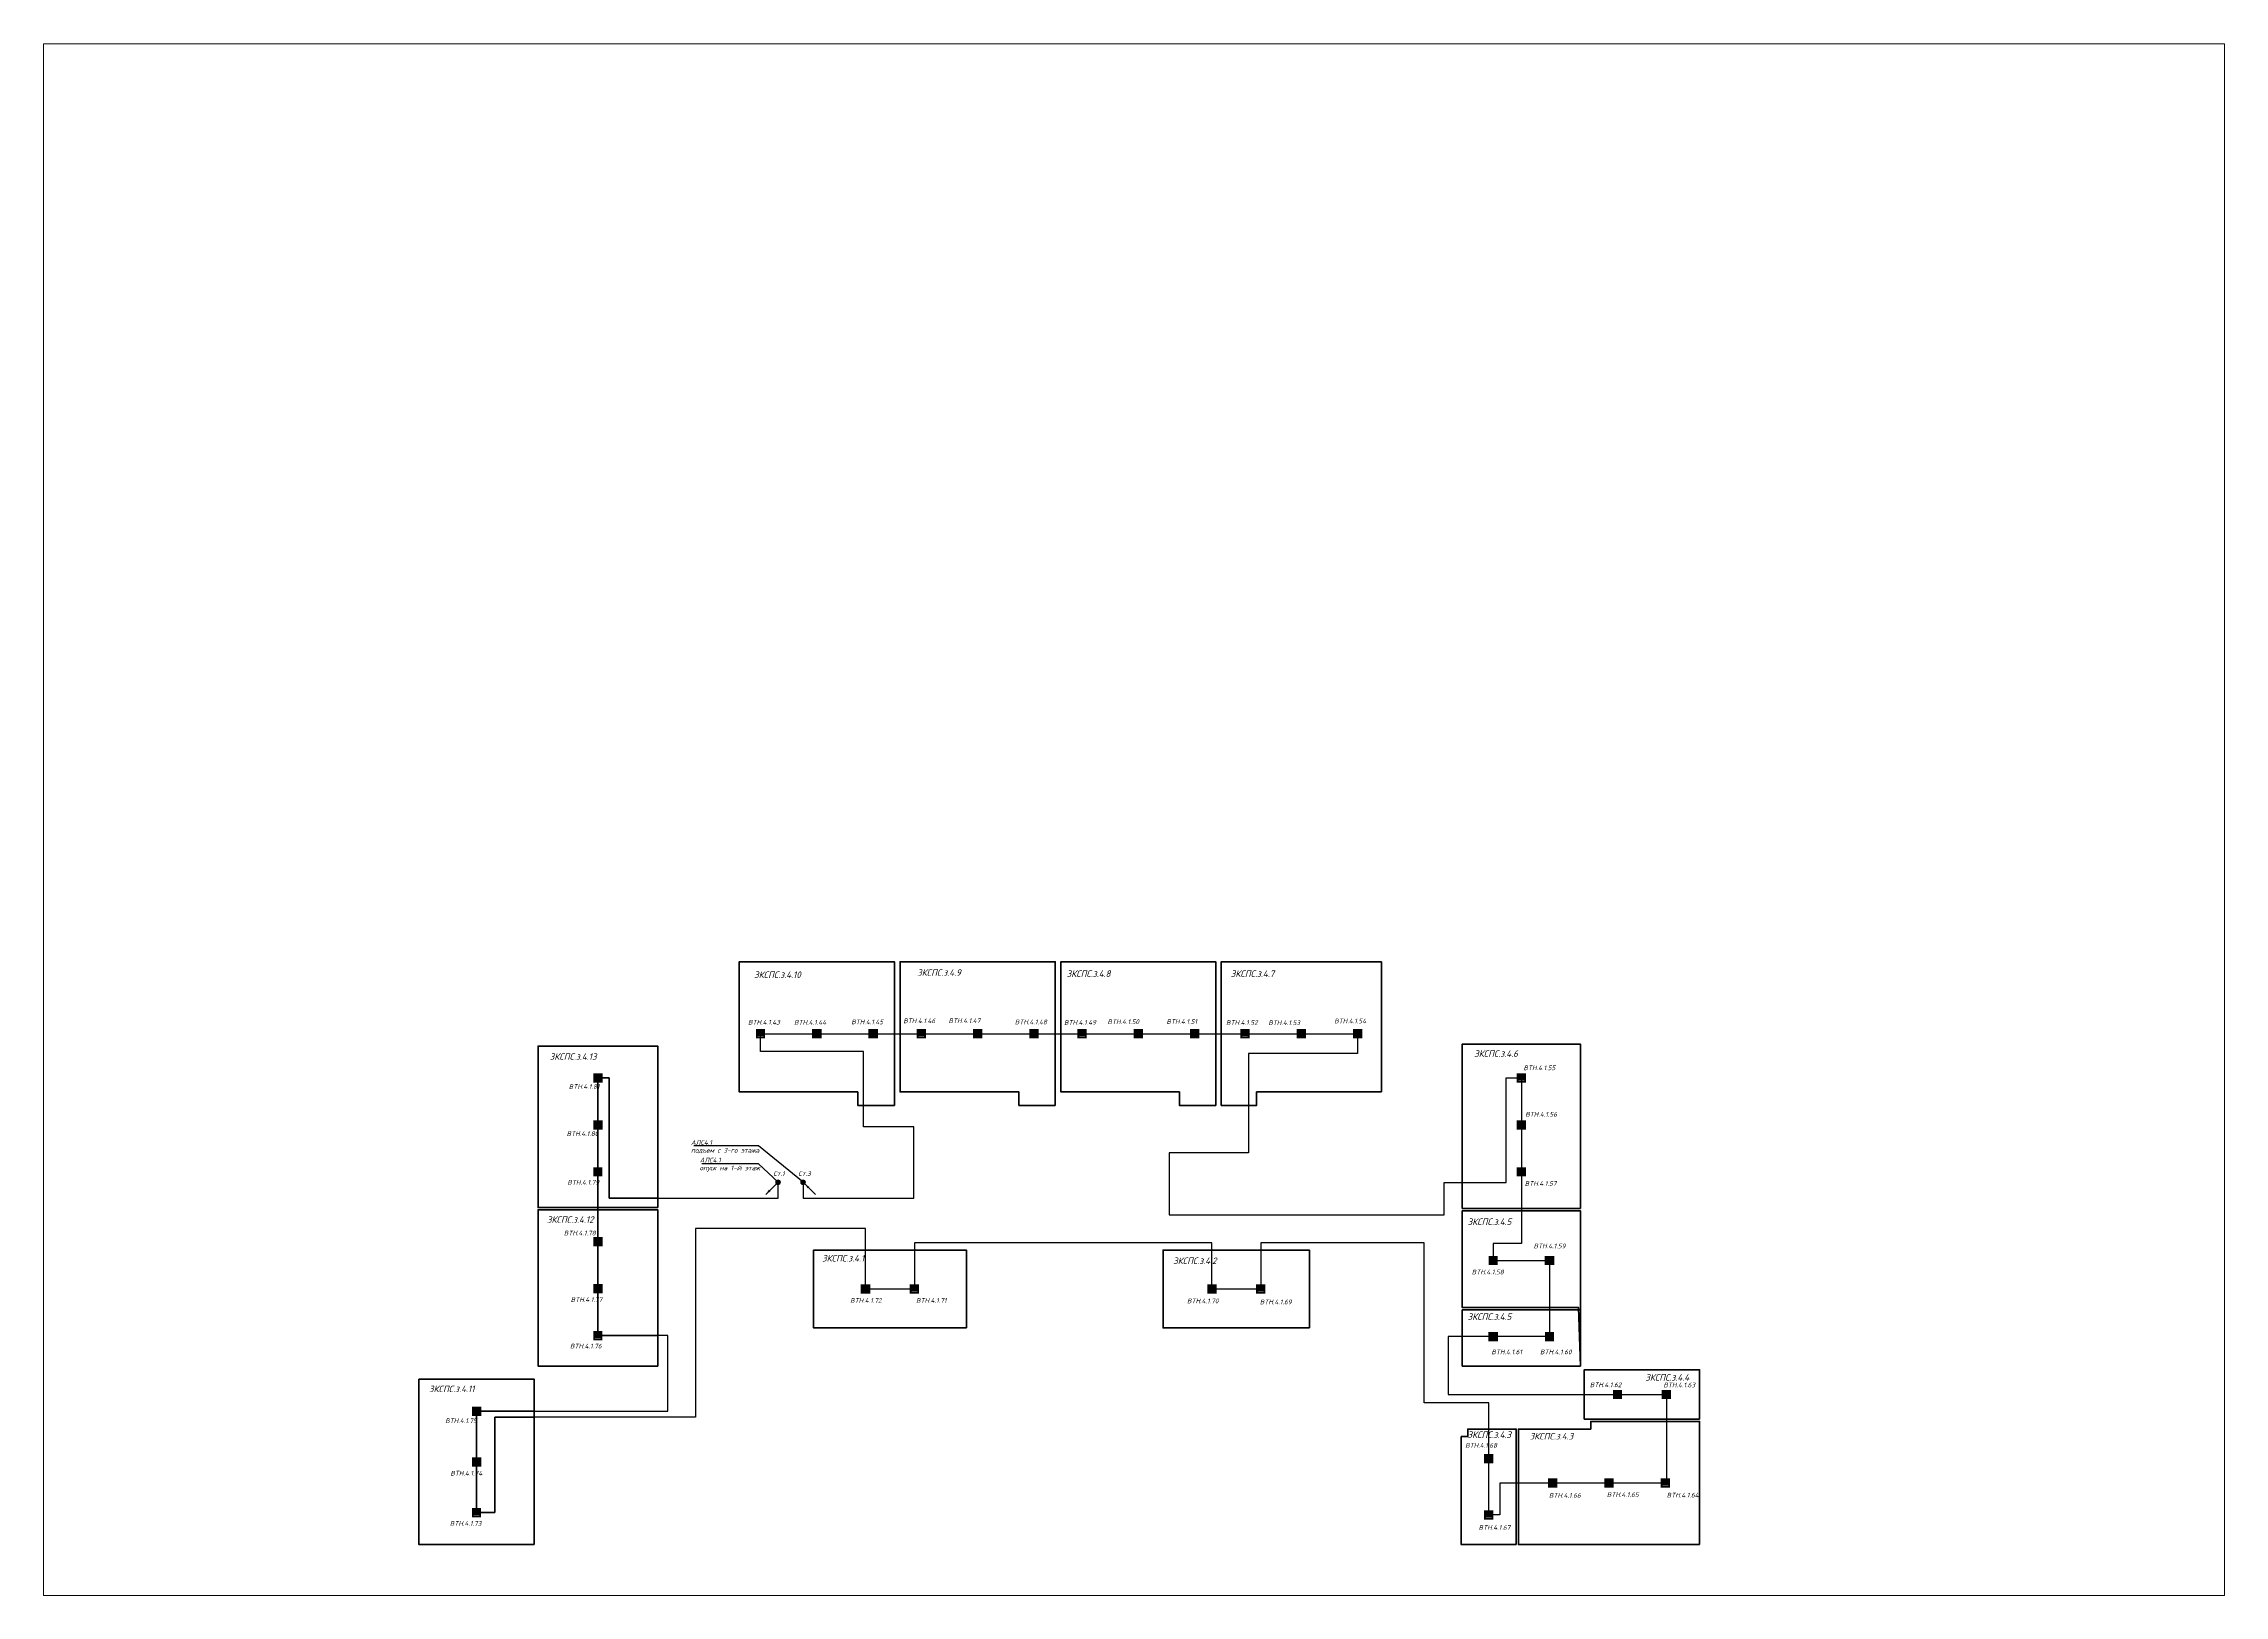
# Paper-space layout 'ПР4 зап.' of a CAD drawing. Header units: millimetres. Extents: x 22 to 1183, y 8 to 835.
# The model-space entities are those that its viewports show. They can reach past a viewport. Long polylines and large blocks are cut down to what shows.
import ezdxf
from ezdxf import colors
from ezdxf.entities.mleader import LeaderData, LeaderLine
from ezdxf.math import Vec2, Vec3

# ---------------------------------------------------------------- set-up
doc = ezdxf.new("R2010")
doc.units = ezdxf.units.MM
doc.header["$LTSCALE"] = 0.5
doc.linetypes.add('CONTI', pattern=[0])
doc.layers.get('0').update_dxf_attribs({"lineweight": 18})
doc.layers.get('Defpoints').update_dxf_attribs({"color": 4, "lineweight": 140})
for name, color, linetype, lineweight in [('! ЗКПС НОМЕР 1', 4, 'Continuous', 50), ('13_АПС_кабели', 1, 'Continuous', 30), ('13_АПС_оборудование', 1, 'Continuous', 30), ('13_АПС_текст', 1, 'Continuous', 30), ('13_СС_СОТС_выноски', 7, 'Continuous', 25), ('BSN__основная - 06', 1, 'Continuous', 60), ('АР_Штриховка_Стималит', 5, 'Continuous', 0)]:
    doc.layers.add(name, color=color, linetype=linetype, lineweight=lineweight)
doc.layers.add('! ЗКПС НОМЕР 2', color=7, linetype='Continuous', lineweight=0, true_color=0xf3aae6, transparency=0.5)
doc.styles.add('ISOCPEUR', font='isocpeui.ttf', dxfattribs={"height": 250})
doc.linetypes.add('Рабочее в трубе  _о_о_', pattern='A,5,2,[133,ltypeshp.shx,S=0.4,R=0,X=0,Y=0.75],3', length=10)

# ---------------------------------------------------------------- blocks, each defined once
blk = doc.blocks.new('101')
at = {"layer": '! ЗКПС НОМЕР 2', "true_color": 0xffffff, "transparency": 33554687}
h = blk.add_hatch(color=7, dxfattribs=at)
h.dxf.hatch_style = 1
h.paths.add_polyline_path([(-12942, -22141.9), (-12947, -22141.9), (-12947, -22146.8), (-12942, -22146.8)])
at = {"layer": 'BSN__основная - 06', "color": 1, "lineweight": 30, "ltscale": 100, "const_width": 0.03, "elevation": 0}
blk.add_lwpolyline([(-12947, -22141.9), (-12942, -22141.9), (-12942, -22146.8), (-12947, -22146.8)], close=True, dxfattribs=at)
at = {"layer": 'BSN__основная - 06', "color": 1, "lineweight": 30, "ltscale": 100, "const_width": 0.07, "elevation": 0}
blk.add_lwpolyline([(-12943.9, -22142.7), (-12945, -22143.9), (-12943.9, -22144.8), (-12945, -22145.9)], dxfattribs=at)
blk = doc.blocks.new('748')
at = {"layer": 'АР_Штриховка_Стималит', "true_color": 0xffffff}
h = blk.add_hatch(color=7, dxfattribs=at)
h.dxf.hatch_style = 1
h.paths.add_polyline_path([(1611.5, -5339.8), (1606.6, -5339.8), (1606.6, -5344.7), (1611.5, -5344.7)])
h.paths.add_polyline_path([(1610.6, -5340.7), (1610.6, -5343.8), (1607.6, -5343.8), (1607.6, -5340.7)], flags=16)
h = blk.add_hatch(color=7, dxfattribs=at)
h.dxf.hatch_style = 1
h.paths.add_polyline_path([(1607.6, -5340.7), (1607.6, -5343.7), (1610.6, -5343.7), (1610.6, -5340.7)])
at = {"color": 1, "lineweight": 5, "ltscale": 100, "elevation": 0}
for points, const_width in [([(1606.6, -5344.7), (1611.6, -5344.7), (1611.6, -5339.8), (1606.6, -5339.8)], 0.03), ([(1607.6, -5343.7), (1610.6, -5343.7), (1610.6, -5340.7), (1607.6, -5340.7)], 0.01)]:
    blk.add_lwpolyline(points, close=True, dxfattribs=dict(at, const_width=const_width))
at = {"color": 1, "lineweight": 5, "ltscale": 100, "const_width": 0.03, "elevation": 0}
blk.add_lwpolyline([(1609.6, -5341.1), (1608.5, -5341.7), (1609.7, -5342.7), (1608.5, -5343.3)], dxfattribs=at)
blk = doc.blocks.new('*U54')
at = {"transparency": 33554687}
h = blk.add_hatch(color=0, dxfattribs=at)
h.dxf.hatch_style = 1
h.paths.add_polyline_path([(125, 0, 1), (-125, 0, 1)])
h = blk.add_hatch(color=0, dxfattribs=at)
h.dxf.hatch_style = 1
h.paths.add_polyline_path([(491, -407), (407, -491), (654, -654)])
at = {"color": 0, "lineweight": 15, "transparency": 33554687}
blk.add_lwpolyline([(654, -654), (88, -88)], dxfattribs=at)
at = {"color": 0, "transparency": 33554687}
blk.add_circle((0, 0), 125, dxfattribs=at)
blk = doc.blocks.new('_None')
blk = doc.blocks.new('*U73')
at = {"transparency": 33554687}
h = blk.add_hatch(color=0, dxfattribs=at)
h.dxf.hatch_style = 1
h.paths.add_polyline_path([(125, 0, 1), (-125, 0, 1)])
h = blk.add_hatch(color=0, dxfattribs=at)
h.dxf.hatch_style = 1
h.paths.add_polyline_path([(-336, -251), (-251, -336), (-88, -88)])
at = {"color": 0, "lineweight": 15, "transparency": 33554687}
blk.add_lwpolyline([(-88, -88), (-654, -654)], dxfattribs=at)
at = {"color": 0, "transparency": 33554687}
blk.add_circle((0, 0), 125, dxfattribs=at)

msp = doc.modelspace()

# ---------------------------------------------------------------- linework, layer by layer
at = {"layer": '! ЗКПС НОМЕР 1', "color": 40, "transparency": 33554559}
for points in [[(220440.61454, 303822.08997), (218485.16186, 303822.08997), (218485.16186, 304540.22772), (212175.61454, 304540.22772), (212175.61454, 311472.44381), (220440.61454, 311472.44381)], [(263325.61454, 280427.44381), (253675.61454, 280427.44381), (253675.61454, 286577.44445), (255935.61454, 286577.44381), (255935.61454, 286577.44381), (257525.61471, 286577.44381), (257525.61694, 286990.41036), (263325.61454, 286990.41036)]]:
    msp.add_lwpolyline(points, close=True, dxfattribs=at)
at = {"layer": '! ЗКПС НОМЕР 1', "color": 160, "transparency": 33554559}
msp.add_lwpolyline([(229005.61454, 303822.08997), (227071.91926, 303822.06497), (227071.91926, 304540.20273), (220740.61454, 304540.20273), (220740.61454, 311472.4332), (229005.61454, 311472.44381)], close=True, dxfattribs=at)
at = {"layer": '! ЗКПС НОМЕР 1', "color": 11, "true_color": 0xf27172, "transparency": 33554559}
msp.add_lwpolyline([(237550.61454, 303822.08997), (235616.91926, 303822.06497), (235616.91926, 304540.22772), (229305.54112, 304540.22772), (229305.61454, 311472.44381), (237550.61454, 311472.44381)], close=True, dxfattribs=at)
at = {"layer": '! ЗКПС НОМЕР 1', "color": 200, "transparency": 33554559}
for points in [[(246375.61454, 304540.22363), (239728.49211, 304540.22363), (239728.49211, 303822.06273), (237850.61454, 303822.08997), (237850.61454, 311472.44381), (246375.61454, 311472.44381)], [(207835.61454, 289937.44381), (207835.61454, 289937.44381), (207835.61454, 289937.44381), (201460.61454, 289937.44381), (201460.61454, 298262.44381), (207835.61454, 298262.44381), (207835.61454, 289937.44381)], [(250685.61454, 292931.88389), (256975.61454, 292931.88389), (256975.61454, 289937.44381), (250685.61454, 289937.44381)]]:
    msp.add_lwpolyline(points, close=True, dxfattribs=at)
at = {"layer": '! ЗКПС НОМЕР 1', "color": 30, "true_color": 0xf26722, "transparency": 33554559}
msp.add_lwpolyline([(207835.61454, 298382.44381), (201460.61454, 298382.44381), (201460.60115, 306987.83403), (207835.60115, 306987.83403), (207835.61454, 303407.44738), (207834.39833, 303407.44738), (207836.83076, 302166.92964), (207835.61454, 302167.94449)], close=True, dxfattribs=at)
at = {"layer": '! ЗКПС НОМЕР 1', "color": 84, "transparency": 33554559}
for points in [[(256975.61454, 298332.44381), (250685.61454, 298332.44381), (250685.61454, 303435.48148), (250685.61454, 303435.48148), (250685.61454, 303435.48148), (250685.61454, 303435.48148), (250685.61454, 307087.83403), (256975.61454, 307087.83403)], [(201260.6308, 280427.42341), (195110.61454, 280427.44381), (195110.61454, 289235.18851), (195110.61454, 289235.18851), (195110.61454, 289235.18851), (201260.61454, 289235.18851), (201260.61729, 286577.44381), (201260.6308, 286577.42352)], [(253555.64705, 280427.4593), (250625.61454, 280427.44381), (250625.61454, 286177.44381), (250975.61256, 286177.44381), (250975.61471, 286576.05194), (253555.61454, 286577.44381)]]:
    msp.add_lwpolyline(points, close=True, dxfattribs=at)
at = {"layer": '! ЗКПС НОМЕР 1', "color": 171, "transparency": 33554559}
msp.add_lwpolyline([(256975.61454, 289937.44381), (256875.61454, 293051.88389), (250685.61454, 293051.88389), (250685.61454, 298212.44381), (256975.61454, 298212.44381)], close=True, dxfattribs=at)
at = {"layer": '! ЗКПС НОМЕР 1', "color": 242, "true_color": 0xcd2027, "transparency": 33554559}
for points in [[(224270.63512, 291967.44381), (216130.61454, 291967.44381), (216130.61454, 296117.4429), (224270.6049, 296117.44473)], [(263325.61454, 287110.41036), (257175.95003, 287110.41036), (257175.61454, 289737.44381), (263325.61454, 289737.44381)]]:
    msp.add_lwpolyline(points, close=True, dxfattribs=at)
at = {"layer": '! ЗКПС НОМЕР 1', "color": 25, "transparency": 33554559}
msp.add_lwpolyline([(242545.61454, 291967.44632), (234750.15641, 291967.44131), (234749.01022, 296117.44381), (242545.61454, 296117.44381)], close=True, dxfattribs=at)
at = {"layer": '13_АПС_кабели', "transparency": 33554687}
msp.add_lwpolyline([(215573.44227, 299733.64645), (215573.44227, 298879.94713), (221474.63988, 298879.94713), (221474.63988, 302687.25049), (218784.70327, 302687.25049), (218784.70327, 306700.13442), (213309.49225, 306700.13442), (213309.49225, 307644.89574), (216309.49225, 307644.89574), (219309.49225, 307644.89574), (221871.99225, 307644.89574), (227871.99225, 307644.89574), (230429.49225, 307644.89574), (233429.49225, 307644.89574), (236429.49225, 307644.89574), (239109.49225, 307644.89574), (242109.49225, 307644.89574), (245109.49225, 307644.89574), (245109.49225, 306588.08167), (239295.00545, 306588.08167), (239295.00545, 301296.71753), (235067.91056, 301296.71753), (235067.91056, 297998.97427), (249723.91833, 297998.97427), (249723.91833, 299709.27714), (253019.40464, 299709.27714), (253019.40464, 305284.15151), (253831.16995, 305284.15151), (253831.16995, 302784.15151), (253831.16995, 300284.15151), (253831.16995, 299409.01201), (253831.16995, 299409.01201), (253831.16995, 296467.09146), (252331.16995, 296467.09146), (252331.16995, 295562.82626), (255331.16995, 295562.82626), (255331.16995, 291508.7613), (253831.16995, 291508.7613), (249931.31069, 291508.7613), (249931.31069, 288421.55593), (258952.16, 288421.55593), (261552.16, 288421.55593), (261552.16, 283706.55593), (260494.71171, 283706.55593), (258502.00851, 283706.55593), (255502.00851, 283706.55593), (252676.04931, 283706.55593), (252676.04931, 282002.38883), (252091.17026, 282002.38883), (252091.17026, 285002.38883), (252091.17026, 287985.99529), (248652.94158, 287985.99529), (248652.94158, 296508.7613), (239948.7052, 296508.7613), (239948.7052, 294040.07266), (237348.7052, 294040.07266), (237348.7052, 296508.7613), (221502.00254, 296508.7613), (221502.00254, 294040.07266), (218902.00254, 294040.07266), (218902.00254, 297265.23196), (209848.61565, 297265.23196), (209848.61565, 287211.01604), (199163.44219, 287211.01604), (199163.44219, 282128.94501), (198186.99225, 282128.94501), (198186.99225, 284828.94501), (198186.99225, 287528.94501), (208363.23285, 287528.94501), (208363.23285, 291558.7613), (204648.66663, 291558.7613), (204648.66663, 294058.7613), (204648.66663, 296558.7613), (204648.66663, 300284.15151), (204648.65324, 302784.15151), (204648.65324, 305284.15151), (205251.26552, 305284.15151), (205251.26552, 298879.94713), (214241.02295, 298879.94713), (214241.02295, 299733.64645)], dxfattribs=at)
at = {"layer": '13_АПС_кабели', "linetype": 'Рабочее в трубе  _о_о_', "transparency": 33554687}
for points in [[(218784.70327, 303822.08997), (218784.70327, 306700.13442), (213309.49225, 306700.13442), (213309.49225, 307644.89574), (245109.49225, 307644.89574), (245109.49225, 306588.08167), (239295.00545, 306588.08167), (239295.00545, 303822.30724)], [(207835.61454, 298879.94713), (205251.26552, 298879.94713), (205251.26552, 305284.15151), (204648.65324, 305284.15151), (204648.66663, 291558.7613), (207835.61454, 291558.7613)], [(250685.61454, 299709.27714), (253019.40464, 299709.27714), (253019.40464, 305284.15151), (253831.16995, 305284.15151), (253831.16995, 296467.09146), (252331.16995, 296467.09146), (252331.16995, 295562.82626), (255331.16995, 295562.82626), (255331.16995, 291508.7613), (250685.61454, 291508.7613)], [(221502.00254, 296117.44381), (221502.00254, 294040.07266), (218902.00254, 294040.07266), (218902.00254, 296117.44381)], [(239948.7052, 296117.46895), (239948.7052, 294040.07266), (237348.7052, 294040.07266), (237348.7052, 296117.44381)], [(257175.61454, 288421.55593), (261552.16, 288421.55593), (261552.16, 283706.55593), (258502.00851, 283706.55593), (252676.04931, 283706.55593), (252676.04931, 282002.38883), (252091.17026, 282002.38883), (252091.17026, 286577.44381)], [(201260.61631, 287528.94501), (198186.99225, 287528.94501), (198186.99225, 282128.94501), (199163.44219, 282128.94501), (199163.44219, 287211.01604), (201260.61454, 287211.01604)]]:
    msp.add_lwpolyline(points, dxfattribs=at)

# ---------------------------------------------------------------- block references
at = {"lineweight": 20, "transparency": 33554687}
ref = msp.add_blockref('*U54', (214241.02295, 299733.64645), dxfattribs=dict(at, xscale=-1))
ref.add_attrib('NUM', 'Ст.1', (213991.20752, 300065.6229), dxfattribs={"color": 0, "height": 250, "style": 'ISOCPEUR'})
ref = msp.add_blockref('*U73', (215573.44227, 299733.64645), dxfattribs=dict(at, xscale=-1))
ref.add_attrib('NUM', 'Ст.3', (215323.62684, 300065.6229), dxfattribs={"color": 0, "height": 250, "style": 'ISOCPEUR'})
at = {"layer": '13_АПС_оборудование', "transparency": 33554687, "xscale": 100, "yscale": 100, "zscale": 100}
for p in [(52401.18596, 841868.2788), (60963.68596, 841868.2788), (69521.18596, 841868.2788), (78201.18596, 841868.2788), (92922.86365, 839507.53457), (43740.34695, 834507.53457), (91422.86365, 829786.20932), (60593.69625, 828263.45572), (79040.39891, 828263.45572), (43740.36034, 825782.14436), (94422.86365, 825732.14436), (98043.85371, 822644.93899), (100593.70221, 817929.93899), (37278.68596, 816352.32807), (91182.86397, 816225.77189)]:
    msp.add_blockref('748', p, dxfattribs=at)
at = {"layer": '13_АПС_оборудование', "transparency": 33554559, "xscale": 100, "yscale": 100, "zscale": 100}
for p in [(1510758.84024, 2522079.67155, -0.25088), (1513758.84024, 2522079.67155, -0.25088), (1519321.34024, 2522079.67155, -0.25088), (1522321.34024, 2522079.67155, -0.25088), (1527878.84024, 2522079.67155, -0.25088), (1530878.84024, 2522079.67155, -0.25088), (1536558.84024, 2522079.67155, -0.25088), (1539558.84024, 2522079.67155, -0.25088), (1499098.00123, 2519718.92733, -0.25088), (1499098.00123, 2517218.92733, -0.25088), (1548280.51794, 2517218.92733, -0.25088), (1548280.51794, 2514718.92733, -0.25088), (1499098.01463, 2510993.53711, -0.25088), (1549780.51794, 2509997.60208, -0.25088), (1499098.01463, 2508493.53711, -0.25088), (1513351.35053, 2508474.84847, -0.25088), (1531798.05319, 2508474.84847, -0.25088), (1546780.51794, 2505943.53711, -0.25088), (1556001.50799, 2502856.33175, -0.25088), (1492636.34024, 2501963.72082, -0.25088), (1492636.34024, 2499263.72082, -0.25088), (1546540.51826, 2499437.16464, -0.25088), (1549951.3565, 2498141.33175, -0.25088), (1552951.3565, 2498141.33175, -0.25088)]:
    msp.add_blockref('101', p, dxfattribs=at)

# ---------------------------------------------------------------- texts
at = {"layer": '13_АПС_текст', "color": 5, "transparency": 33554687, "style": 'ISOCPEUR'}
for s, p in [('ЗКСПС.з.4.10', (212963.86064, 310609.48538)), ('ЗКСПС.з.4.9', (221648.43641, 310727.18927)), ('ЗКСПС.з.4.8', (229610.45357, 310668.05603)), ('ЗКСПС.з.4.7', (238353.90601, 310668.05603)), ('ЗКСПС.з.4.6', (251315.16831, 306406.93145)), ('ЗКСПС.з.4.13', (202079.4901, 306249.81654)), ('ЗКСПС.з.4.12', (201931.23614, 297567.17527)), ('ЗКСПС.з.4.5', (250967.02594, 297450.26609)), ('ЗКСПС.з.4.1', (216584.0081, 295505.65751)), ('ЗКСПС.з.4.2', (235282.02326, 295370.51126)), ('ЗКСПС.з.4.5', (250967.02594, 292395.17428)), ('ЗКСПС.з.4.4', (260429.95425, 289158.08403)), ('ЗКСПС.з.4.11', (195648.89434, 288546.01629)), ('ЗКСПС.з.4.3', (250962.94999, 286106.34829)), ('ЗКСПС.з.4.3', (254270.32317, 286024.72432))]:
    msp.add_text(s, height=350, dxfattribs=at).set_placement(p)
at = {"layer": '13_АПС_текст', "transparency": 33554559, "style": 'ISOCPEUR'}
for s, p in [('BTH.4.1.43', (212645.18339, 308131.4347, 0)), ('BTH.4.1.44', (215093.96533, 308123.19387, 0)), ('BTH.4.1.45', (218140.45725, 308146.97665, 0)), ('BTH.4.1.46', (220910.79744, 308204.66632, 0)), ('BTH.4.1.47', (223321.05831, 308208.46212, 0)), ('BTH.4.1.48', (226852.95875, 308142.35228, 0)), ('BTH.4.1.49', (229472.1207, 308115.90834, 0)), ('BTH.4.1.50', (231787.03966, 308155.57425, 0)), ('BTH.4.1.51', (234927.89213, 308169.12764, 0)), ('BTH.4.1.52', (238102.63514, 308116.23977, 0)), ('BTH.4.1.53', (240351.41183, 308103.0178, 0)), ('BTH.4.1.54', (243861.84604, 308195.90301, 0)), ('BTH.4.1.55', (253943.51722, 305700.45029, 0)), ('BTH.4.1.81', (203095.87393, 304705.16471, 0)), ('BTH.4.1.56', (254036.7249, 303224.94556, 0)), ('BTH.4.1.80', (202982.48628, 302196.26192, 0)), ('BTH.4.1.79', (203023.44329, 299600.9036, 0)), ('BTH.4.1.57', (254010.09459, 299538.30688, 0)), ('BTH.4.1.78', (202833.70271, 296895.68519, 0)), ('BTH.4.1.59', (254481.86241, 296207.68464, 0)), ('BTH.4.1.58', (251188.92338, 294819.81136, 0)), ('BTH.4.1.77', (203199.594, 293356.00493, 0)), ('BTH.4.1.72', (218081.19409, 293306.11159, 0)), ('BTH.4.1.71', (221591.9332, 293306.11159, 0)), ('BTH.4.1.70', (236023.59692, 293281.046, 0)), ('BTH.4.1.69', (239900.73547, 293227.95927, 0)), ('BTH.4.1.76', (203160.39329, 290874.31032, 0)), ('BTH.4.1.61', (252236.67772, 290565.26092, 0)), ('BTH.4.1.60', (254823.98492, 290565.26092, 0)), ('BTH.4.1.62', (257476.4689, 288810.44904, 0)), ('BTH.4.1.63', (261395.96505, 288803.6431, 0)), ('BTH.4.1.75', (196512.73035, 286897.60714, 0)), ('BTH.4.1.68', (250836.9872, 285587.8621, 0)), ('BTH.4.1.74', (196790.17153, 284104.65817, 0)), ('BTH.4.1.66', (255298.0299, 282921.18859, 0)), ('BTH.4.1.65', (258381.79156, 282961.56999, 0)), ('BTH.4.1.64', (261573.28133, 282934.64841, 0)), ('BTH.4.1.73', (196761.54354, 281428.43177, 0)), ('BTH.4.1.67', (251554.4272, 281211.77435, 0))]:
    msp.add_text(s, height=250, dxfattribs=at).set_placement(p)

# ---------------------------------------------------------------- leaders
at = {"layer": '13_АПС_оборудование', "color": 18, "linetype": 'CONTI', "lineweight": 5, "ltscale": 100, "true_color": 0x000000, "transparency": 33554559}
ml = msp.add_multileader_mtext('Standard', dxfattribs=at)
ml.set_content('Оборудование АПС', color=(0, 0, 0), style='ISOCPEUR')
ml.set_leader_properties(color=256, linetype='ByLayer', lineweight=-1)
ml.build(insert=Vec2(0, 0))
ml.multileader.update_dxf_attribs({"text_left_attachment_type": 6, "text_right_attachment_type": 6, "dogleg_length": 2, "arrow_head_size": 200, "scale": 100})
ctx = ml.context
ctx.base_point, ctx.scale, ctx.char_height, ctx.arrow_head_size, ctx.landing_gap_size, ctx.plane_origin = Vec3(-188945.62459, 286517.83956), 100, 250, 200, 0, Vec3(-184042.7423, 284980.84448)
ctx.left_attachment, ctx.right_attachment = 6, 6
notes = []
notes.append((ctx, [(1, (1, 1, 0), (-185750.17005, 286517.83956), (-1, 0), 200, [(0, [(-183533.47937, 291967.44381)], 0, [])])]))
ctx.mtext.insert, ctx.mtext.width, ctx.mtext.flow_direction = Vec3(-188945.62459, 286842.83956), 6184.0878241, 5
at = {"layer": '13_СС_СОТС_выноски', "lineweight": 30, "transparency": 33554687}
ml = msp.add_multileader_mtext('Standard', dxfattribs=at)
ml.set_content('АЛС4.1\\Pподъем с 3-го этажа', color=7, style='ISOCPEUR')
ml.set_leader_properties(color=7, linetype='Continuous', lineweight=25)
ml.set_arrow_properties(name='NONE')
ml.build(insert=Vec2(0, 0))
ml.multileader.update_dxf_attribs({"text_left_attachment_type": 6, "text_right_attachment_type": 6, "dogleg_length": 1, "arrow_head_size": 300})
ctx = ml.context
ctx.base_point, ctx.char_height, ctx.arrow_head_size, ctx.landing_gap_size, ctx.plane_origin = Vec3(209603.8576, 301670.60873), 250, 300, 0, Vec3(204057.12614, 299393.03775)
ctx.left_attachment, ctx.right_attachment = 6, 6
notes.append((ctx, [(1, (1, 1, 0), (213208.03386, 301670.60873), (-1, 0), 80.88081, [(0, [(215573.44227, 299733.64645)], 0, [])])]))
ctx.mtext.insert, ctx.mtext.flow_direction = Vec3(209603.8576, 301970.60873), 5
ml = msp.add_multileader_mtext('Standard', dxfattribs=at)
ml.set_content('АЛС4.1\\Pопуск на 1-й этаж', color=7, style='ISOCPEUR')
ml.set_leader_properties(color=7, linetype='Continuous', lineweight=25)
ml.set_arrow_properties(name='NONE')
ml.build(insert=Vec2(0, 0))
ml.multileader.update_dxf_attribs({"text_left_attachment_type": 6, "text_right_attachment_type": 6, "dogleg_length": 1, "arrow_head_size": 300})
ctx = ml.context
ctx.base_point, ctx.char_height, ctx.arrow_head_size, ctx.landing_gap_size, ctx.plane_origin = Vec3(210070.33488, 300708.38025), 250, 300, 0, Vec3(204057.12614, 298642.27958)
ctx.left_attachment, ctx.right_attachment = 6, 6
notes.append((ctx, [(1, (1, 1, 0), (213208.03386, 300708.38025), (-1, 0), 80.88081, [(0, [(214241.02295, 299733.64645)], 0, [])])]))
ctx.mtext.insert, ctx.mtext.flow_direction = Vec3(210070.33488, 301033.38025), 5
for ctx, leaders in notes:
    for number, flags, end, landing, length, lines in leaders:
        leader = LeaderData()
        leader.index, (leader.has_last_leader_line, leader.has_dogleg_vector, leader.attachment_direction) = number, flags
        leader.last_leader_point, leader.dogleg_vector, leader.dogleg_length = Vec3(end), Vec3(landing), length
        for number, points, colour, breaks in lines:
            line = LeaderLine()
            line.index, line.vertices, line.color, line.breaks = number, Vec3.list(points), colors.encode_raw_color(colour), breaks
            leader.lines.append(line)
        ctx.leaders.append(leader)

psp = doc.layouts.new('ПР4 зап.')

# ---------------------------------------------------------------- viewports
at = {"layer": 'Defpoints'}
psp.add_viewport(center=(602.4, 421.3), size=(1161.5, 826.728), view_center_point=(233202.80321, 319051.56487), view_height=82672.8835457, dxfattribs=at)

doc.saveas('drawing.dxf')
